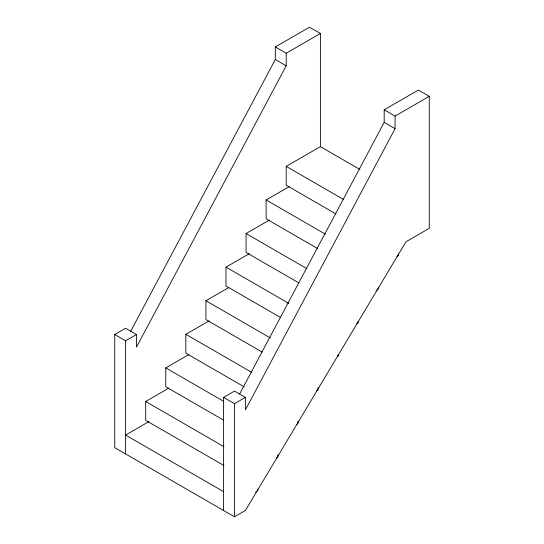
<?xml version="1.0" encoding="UTF-8"?>
<svg xmlns="http://www.w3.org/2000/svg" width="544" height="544" viewBox="0 0 544 544"><rect width="100%" height="100%" fill="white"/><g stroke="black" fill="none" stroke-linecap="round" stroke-linejoin="round"><path stroke-width="0.82" d="M130.41 331.799L275.318 59.514L275.318 46.94L309.509 27.2L320.396 33.483L320.396 146.873M320.396 33.483L286.205 53.224L286.205 65.797L136.503 347.086L136.503 334.512L125.616 328.229L114.73 334.512L114.73 447.658L234.491 516.8L245.378 510.517L405.967 241.801L429.27 228.344L429.27 96.342L418.384 90.059L384.186 109.8L384.186 122.366L239.68 393.904M429.27 96.342L395.08 116.083L395.08 128.656L245.378 409.945L245.378 397.372L234.491 391.082L223.604 397.372L223.604 510.517M335.927 213.935L286.205 185.225L286.205 166.369L320.396 146.628L359.883 169.429M317.315 248.37L266.132 218.817L266.132 199.961L289.408 186.517M298.704 282.805L246.058 252.409L246.058 233.546L269.341 220.109M280.099 317.234L225.984 285.994L225.984 267.138L249.268 253.701M114.73 334.512L125.616 340.802L136.503 334.512M262.215 352.09L205.911 319.586L205.911 300.73L228.466 287.708M244.338 386.947L185.837 353.172L185.837 334.315L209.12 320.878M223.53 420.118L165.764 386.764L165.764 367.907L189.047 354.464M223.931 465.528L145.69 420.356L145.69 401.499L168.973 388.056M396.855 256.489L398.31 255.646L398.31 254.007M148.9 421.648L125.616 435.084L223.604 491.66M376.054 290.496L378.236 289.238L378.236 287.599M356.708 323.666L358.163 322.823L358.163 321.184M223.604 397.372L234.491 403.655L245.378 397.372M316.56 390.844L318.016 390.007L318.016 387.546M296.487 424.436L297.942 423.592L297.942 421.138M276.413 458.021L277.868 457.184L277.868 454.723M255.612 492.034L257.795 490.776L257.795 489.131M275.318 46.94L286.205 53.224M384.186 109.8L395.08 116.083M275.318 59.514L286.205 65.797M384.186 122.366L395.08 128.656M286.205 166.369L343.244 199.301M266.132 199.961L325.36 234.158M246.058 233.546L306.748 268.586M225.984 267.138L288.871 303.443M205.911 300.73L270.259 337.878M185.837 334.315L251.648 372.314M165.764 367.907L223.53 401.261M145.69 401.499L223.931 446.672M338.089 354.776L338.089 356.415M234.491 403.655L234.491 516.8M125.616 340.802L125.616 453.941"/></g></svg>
